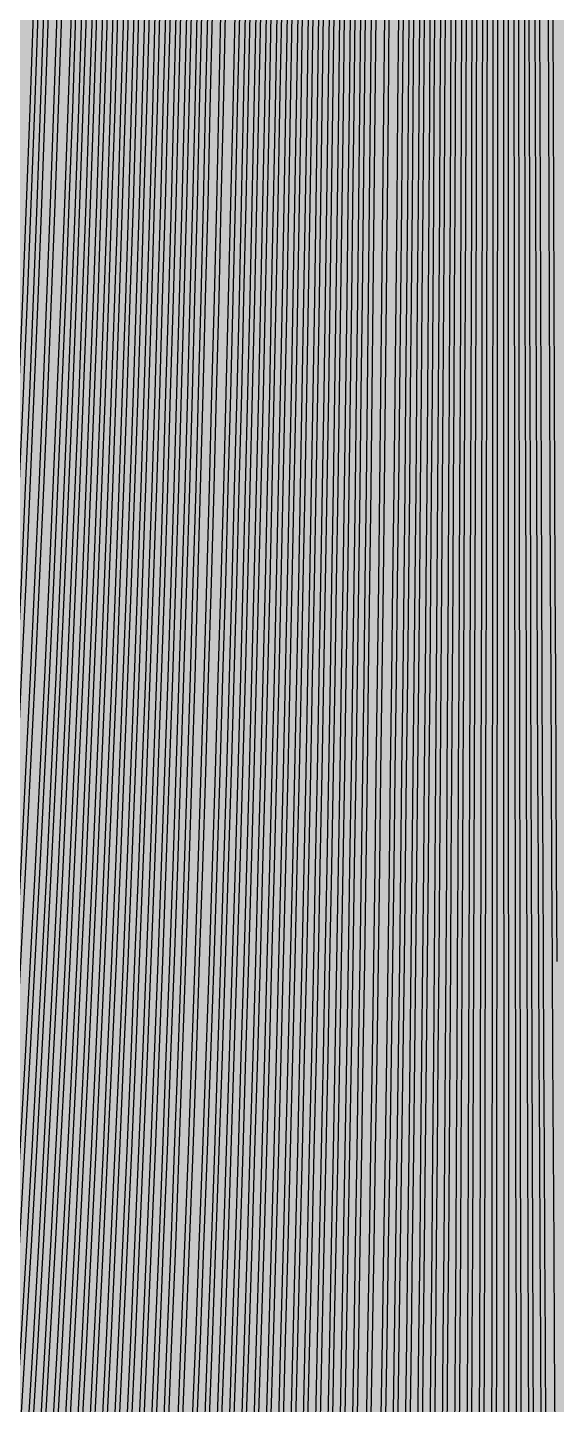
# Model space of a CAD drawing. Header units: metres. Extents: x -7231 to 10969, y -37556 to 1873.
# Drawn here: x 1447 to 1692, y -1402 to -761 of the extents above; entities that cross this region are included whole.
import ezdxf

# ---------------------------------------------------------------- set-up
doc = ezdxf.new("R2010")
doc.units = ezdxf.units.M
doc.layers.add('Metal1', color=4, linetype='CONTINUOUS')
doc.layers.add('Polyimide', color=7, linetype='CONTINUOUS')

msp = doc.modelspace()

# ---------------------------------------------------------------- hatches: boundary and pattern name
at = {"layer": 'Polyimide'}
msp.add_hatch(color=7, dxfattribs=at).paths.add_polyline_path([(4065.69, -468), (4066.67, -501.99), (4068.51, -535.99), (4071.41, -569.99), (4075.54, -603.99), (4081.04, -637.99), (4088.01, -671.99), (4096.52, -705.98), (4106.62, -739.98), (4118.33, -773.98), (4131.63, -807.98), (4146.49, -841.98), (4162.87, -875.98), (4180.68, -909.97), (4199.83, -943.97), (4220.22, -977.97), (4241.73, -1011.97), (4264.21, -1045.97), (4287.52, -1079.96), (4311.51, -1113.96), (4336.01, -1147.96), (4360.86, -1181.96), (4385.88, -1215.96), (4410.89, -1249.96), (4435.74, -1283.95), (4460.24, -1317.95), (4484.23, -1351.95), (4507.54, -1385.95), (4530.02, -1419.95), (4551.53, -1453.94), (4571.92, -1487.94), (4591.07, -1521.94), (4608.88, -1555.94), (4625.26, -1589.94), (4640.12, -1623.94), (4653.42, -1657.93), (4665.13, -1691.93), (4675.23, -1725.93), (4683.74, -1759.93), (4690.71, -1793.93), (4696.21, -1827.93), (4700.34, -1861.92), (4703.24, -1895.92), (4705.08, -1929.92), (4706.06, -1963.92), (4706.44, -1997.92), (4706.5, -2031.91), (4706.5, -4793.02), (4709.95, -4838.39), (4720.22, -4882.71), (4737.08, -4924.98), (4760.13, -4964.2), (4788.85, -4999.49), (4822.58, -5030.03), (4860.53, -5055.12), (4901.85, -5074.18), (4901.85, -5074.18), (4970.68, -5105.23), (5034.7, -5145.26), (5092.76, -5193.54), (5143.8, -5249.19), (5186.89, -5311.2), (5221.24, -5378.44), (5246.23, -5449.69), (5261.41, -5523.66), (5266.5, -5599), (5261.41, -5674.34), (5246.23, -5748.31), (5221.24, -5819.56), (5186.89, -5886.8), (5143.8, -5948.81), (5092.76, -6004.46), (5034.7, -6052.74), (4970.68, -6092.77), (4901.85, -6123.82), (4860.53, -6142.88), (4822.58, -6167.97), (4788.85, -6198.51), (4760.13, -6233.8), (4737.08, -6273.02), (4720.22, -6315.29), (4709.95, -6359.61), (4706.5, -6404.98), (4706.5, -9221.52), (4709.95, -9266.88), (4720.22, -9311.21), (4737.08, -9353.47), (4760.13, -9392.7), (4788.85, -9427.98), (4822.58, -9458.52), (4860.53, -9483.61), (4901.85, -9502.67), (4970.68, -9533.72), (5034.7, -9573.75), (5092.76, -9622.03), (5143.8, -9677.68), (5186.89, -9739.69), (5221.24, -9806.94), (5246.23, -9878.19), (5261.41, -9952.16), (5266.5, -10027.49), (5261.41, -10102.83), (5246.23, -10176.8), (5221.24, -10248.05), (5186.89, -10315.3), (5143.8, -10377.31), (5092.76, -10432.96), (5034.7, -10481.24), (4970.68, -10521.27), (4901.85, -10552.32), (4860.53, -10571.38), (4822.58, -10596.46), (4788.85, -10627), (4760.13, -10662.29), (4737.08, -10701.52), (4720.22, -10743.78), (4709.95, -10788.1), (4706.5, -10833.47), (4706.5, -13650.01), (4709.95, -13695.38), (4720.22, -13739.7), (4737.08, -13781.96), (4760.13, -13821.19), (4788.85, -13856.48), (4822.58, -13887.02), (4860.53, -13912.11), (4901.85, -13931.17), (4970.68, -13962.22), (5034.7, -14002.25), (5092.76, -14050.53), (5143.8, -14106.18), (5186.89, -14168.19), (5221.24, -14235.43), (5246.23, -14306.68), (5261.41, -14380.65), (5266.5, -14455.99), (5261.41, -14531.33), (5246.23, -14605.29), (5221.24, -14676.55), (5186.89, -14743.79), (5143.8, -14805.8), (5092.76, -14861.45), (5034.7, -14909.73), (4970.68, -14949.76), (4901.85, -14980.81), (4860.53, -14999.87), (4822.58, -15024.96), (4788.85, -15055.5), (4760.13, -15090.79), (4737.08, -15130.01), (4720.22, -15172.27), (4709.95, -15216.6), (4706.5, -15261.97), (4706.5, -15455.99), (4720.95, -15750.04), (4764.14, -16041.26), (4835.68, -16326.84), (4934.86, -16604.04), (5060.74, -16870.18), (5212.09, -17122.7), (5387.47, -17359.17), (5585.18, -17577.31), (5803.32, -17775.02), (6039.79, -17950.4), (6292.31, -18101.75), (6558.45, -18227.63), (6835.65, -18326.81), (7121.23, -18398.34), (7412.45, -18441.54), (7706.5, -18455.99), (9969.01, -18455.99), (10047.42, -18459.84), (10125.08, -18471.36), (10201.23, -18490.44), (10275.15, -18516.89), (10346.12, -18550.45), (10413.46, -18590.81), (10476.52, -18637.58), (10534.69, -18690.3), (10587.41, -18748.47), (10634.18, -18811.53), (10674.54, -18878.87), (10708.11, -18949.84), (10734.56, -19023.76), (10753.63, -19099.92), (10765.15, -19177.58), (10769.01, -19255.99), (10769.01, -20895.8), (10730.24, -20951.41), (10694.6, -21009.08), (10662.21, -21068.63), (10633.17, -21129.89), (10607.55, -21192.66), (10585.45, -21256.74), (10566.93, -21321.96), (10552.05, -21388.09), (10540.84, -21454.95), (10533.35, -21522.33), (10529.6, -21590.02), (10529.6, -21657.81), (10533.35, -21725.5), (10540.84, -21792.87), (10552.05, -21859.73), (10566.93, -21925.87), (10585.45, -21991.08), (10607.55, -22055.17), (10633.17, -22117.94), (10662.21, -22179.19), (10694.6, -22238.74), (10730.24, -22296.41), (10769.01, -22352.03), (10769.01, -32454.24), (10728.74, -32510.49), (10691.72, -32568.92), (10658.05, -32629.35), (10627.85, -32691.58), (10601.2, -32755.42), (10578.21, -32820.67), (10558.93, -32887.1), (10543.44, -32954.52), (10531.77, -33022.71), (10523.97, -33091.44), (10520.07, -33160.51), (10520.07, -33229.69), (10523.97, -33298.75), (10531.77, -33367.49), (10543.44, -33435.67), (10558.93, -33503.09), (10578.21, -33569.53), (10601.2, -33634.77), (10627.85, -33698.61), (10658.05, -33760.85), (10691.72, -33821.28), (10728.74, -33879.71), (10769.01, -33935.96), (10769.01, -36556), (10765.15, -36634.41), (10753.63, -36712.07), (10734.56, -36788.23), (10708.11, -36862.15), (10674.54, -36933.12), (10634.18, -37000.46), (10587.41, -37063.51), (10534.69, -37121.69), (10476.52, -37174.41), (10413.46, -37221.18), (10346.12, -37261.54), (10275.15, -37295.1), (10201.23, -37321.55), (10125.08, -37340.63), (10047.42, -37352.15), (9969.01, -37356), (-6231.01, -37356), (-6309.42, -37352.15), (-6387.08, -37340.63), (-6463.23, -37321.55), (-6537.15, -37295.1), (-6608.12, -37261.54), (-6675.46, -37221.18), (-6738.52, -37174.41), (-6796.69, -37121.69), (-6849.41, -37063.51), (-6896.18, -37000.46), (-6936.54, -36933.12), (-6970.11, -36862.15), (-6996.56, -36788.23), (-7015.63, -36712.07), (-7027.15, -36634.41), (-7031.01, -36556), (-7031.01, -33936), (-6990.74, -33879.75), (-6953.7, -33821.31), (-6920.03, -33760.88), (-6889.82, -33698.64), (-6863.18, -33634.8), (-6840.18, -33569.55), (-6820.9, -33503.11), (-6805.4, -33435.69), (-6793.74, -33367.49), (-6785.94, -33298.75), (-6782.03, -33229.68), (-6782.03, -33160.5), (-6785.94, -33091.43), (-6793.74, -33022.69), (-6805.4, -32954.5), (-6820.9, -32887.07), (-6840.18, -32820.63), (-6863.18, -32755.39), (-6889.82, -32691.54), (-6920.03, -32629.3), (-6953.7, -32568.87), (-6990.74, -32510.43), (-7031.01, -32454.18), (-7031.01, -22364.83), (-6990.74, -22308.58), (-6953.7, -22250.14), (-6920.03, -22189.71), (-6889.82, -22127.47), (-6863.18, -22063.62), (-6840.18, -21998.38), (-6820.9, -21931.94), (-6805.4, -21864.51), (-6793.74, -21796.32), (-6785.94, -21727.58), (-6782.03, -21658.51), (-6782.03, -21589.33), (-6785.94, -21520.26), (-6793.74, -21451.52), (-6805.4, -21383.32), (-6820.9, -21315.9), (-6840.18, -21249.46), (-6863.18, -21184.21), (-6889.82, -21120.37), (-6920.03, -21058.13), (-6953.7, -20997.7), (-6990.74, -20939.26), (-7031.01, -20883.01), (-7031.01, -19255.99), (-7027.15, -19177.58), (-7015.63, -19099.92), (-6996.56, -19023.76), (-6970.11, -18949.84), (-6936.54, -18878.87), (-6896.18, -18811.53), (-6849.41, -18748.47), (-6796.69, -18690.3), (-6738.52, -18637.58), (-6675.46, -18590.81), (-6608.12, -18550.45), (-6537.15, -18516.89), (-6463.23, -18490.44), (-6387.08, -18471.36), (-6309.42, -18459.84), (-6231.01, -18455.99), (-3968.5, -18455.99), (-3674.45, -18441.54), (-3383.23, -18398.34), (-3097.65, -18326.81), (-2820.45, -18227.63), (-2554.31, -18101.75), (-2301.79, -17950.4), (-2065.32, -17775.02), (-1847.18, -17577.31), (-1649.47, -17359.17), (-1474.09, -17122.7), (-1322.74, -16870.18), (-1196.86, -16604.04), (-1097.68, -16326.84), (-1026.14, -16041.26), (-982.95, -15750.04), (-968.5, -15455.99), (-968.5, -15261.97), (-971.95, -15216.6), (-982.22, -15172.27), (-999.08, -15130.01), (-1022.13, -15090.79), (-1050.85, -15055.5), (-1084.58, -15024.96), (-1122.53, -14999.87), (-1163.85, -14980.81), (-1232.68, -14949.76), (-1296.7, -14909.73), (-1354.76, -14861.45), (-1405.8, -14805.8), (-1448.89, -14743.79), (-1483.24, -14676.55), (-1508.23, -14605.29), (-1523.41, -14531.33), (-1528.5, -14455.99), (-1523.41, -14380.65), (-1508.23, -14306.68), (-1483.24, -14235.43), (-1448.89, -14168.19), (-1405.8, -14106.18), (-1354.76, -14050.53), (-1296.7, -14002.25), (-1232.68, -13962.22), (-1163.85, -13931.17), (-1122.53, -13912.11), (-1084.58, -13887.02), (-1050.85, -13856.48), (-1022.13, -13821.19), (-999.08, -13781.96), (-982.22, -13739.7), (-971.95, -13695.38), (-968.5, -13650.01), (-968.5, -12309.64), (-971.95, -12264.27), (-982.22, -12219.94), (-999.08, -12177.68), (-1022.13, -12138.46), (-1050.85, -12103.17), (-1084.58, -12072.63), (-1122.53, -12047.54), (-1163.85, -12028.48), (-1232.68, -11997.43), (-1296.7, -11957.4), (-1354.76, -11909.12), (-1405.8, -11853.47), (-1448.89, -11791.46), (-1483.24, -11724.22), (-1508.23, -11652.96), (-1523.41, -11579), (-1528.5, -11503.66), (-1523.41, -11428.32), (-1508.23, -11354.35), (-1483.24, -11283.1), (-1448.89, -11215.86), (-1405.8, -11153.85), (-1354.76, -11098.2), (-1296.7, -11049.92), (-1232.68, -11009.89), (-1163.85, -10978.84), (-1122.53, -10959.78), (-1084.58, -10934.69), (-1050.85, -10904.15), (-1022.13, -10868.86), (-999.08, -10829.63), (-982.22, -10787.37), (-971.95, -10743.05), (-968.5, -10697.68), (-968.5, -9357.31), (-971.95, -9311.94), (-982.22, -9267.62), (-999.08, -9225.35), (-1022.13, -9186.13), (-1050.85, -9150.84), (-1084.58, -9120.3), (-1122.53, -9095.21), (-1163.85, -9076.15), (-1163.85, -9076.15), (-1232.68, -9045.1), (-1296.7, -9005.07), (-1354.76, -8956.79), (-1405.8, -8901.14), (-1448.89, -8839.13), (-1483.24, -8771.89), (-1508.23, -8700.64), (-1523.41, -8626.67), (-1528.5, -8551.33), (-1523.41, -8475.99), (-1508.23, -8402.02), (-1483.24, -8330.77), (-1448.89, -8263.53), (-1405.8, -8201.52), (-1354.76, -8145.87), (-1296.7, -8097.59), (-1232.68, -8057.56), (-1163.85, -8026.51), (-1163.85, -8026.51), (-1122.53, -8007.45), (-1084.58, -7982.36), (-1050.85, -7951.82), (-1022.13, -7916.53), (-999.08, -7877.31), (-982.22, -7835.04), (-971.95, -7790.72), (-968.5, -7745.35), (-968.5, -6404.98), (-971.95, -6359.61), (-982.22, -6315.29), (-999.08, -6273.02), (-1022.13, -6233.8), (-1050.85, -6198.51), (-1084.58, -6167.97), (-1122.53, -6142.88), (-1163.85, -6123.82), (-1163.85, -6123.82), (-1232.68, -6092.77), (-1296.7, -6052.74), (-1354.76, -6004.46), (-1405.8, -5948.81), (-1448.89, -5886.8), (-1483.24, -5819.56), (-1508.23, -5748.31), (-1523.41, -5674.34), (-1528.5, -5599), (-1523.41, -5523.66), (-1508.23, -5449.69), (-1483.24, -5378.44), (-1448.89, -5311.2), (-1405.8, -5249.19), (-1354.76, -5193.54), (-1296.7, -5145.26), (-1232.68, -5105.23), (-1163.85, -5074.18), (-1163.85, -5074.18), (-1122.53, -5055.12), (-1084.58, -5030.03), (-1050.85, -4999.49), (-1022.13, -4964.2), (-999.08, -4924.98), (-982.22, -4882.71), (-971.95, -4838.39), (-968.5, -4793.02), (-968.5, -2031.91), (-968.44, -1997.92), (-968.06, -1963.92), (-967.05, -1929.92), (-965.18, -1895.92), (-962.22, -1861.92), (-958.01, -1827.93), (-952.41, -1793.93), (-945.31, -1759.93), (-936.64, -1725.93), (-926.35, -1691.93), (-914.43, -1657.93), (-900.88, -1623.94), (-885.74, -1589.94), (-869.05, -1555.94), (-850.91, -1521.94), (-831.4, -1487.94), (-810.63, -1453.94), (-788.72, -1419.95), (-765.82, -1385.95), (-742.07, -1351.95), (-717.63, -1317.95), (-692.67, -1283.95), (-667.36, -1249.96), (-641.88, -1215.96), (-616.39, -1181.96), (-591.08, -1147.96), (-566.12, -1113.96), (-541.68, -1079.96), (-517.93, -1045.97), (-495.03, -1011.97), (-473.12, -977.97), (-452.35, -943.97), (-432.84, -909.97), (-414.7, -875.98), (-398.01, -841.98), (-382.87, -807.98), (-369.32, -773.98), (-357.4, -739.98), (-347.11, -705.98), (-338.44, -671.99), (-331.34, -637.99), (-325.74, -603.99), (-321.53, -569.99), (-318.57, -535.99), (-316.7, -501.99), (-315.69, -468), (-315.31, -434), (-315.25, -400), (-315.25, 401), (-315.25, 451), (-315.25, 1644), (-270.25, 1644), (-270.03, 1637.13), (-269.35, 1630.29), (-268.23, 1623.52), (-266.67, 1616.82), (-264.68, 1610.25), (-262.26, 1603.82), (-259.42, 1597.56), (-256.18, 1591.5), (-252.55, 1585.67), (-248.55, 1580.08), (-244.19, 1574.77), (-239.5, 1569.75), (-234.48, 1565.06), (-229.17, 1560.7), (-223.58, 1556.7), (-217.75, 1553.07), (-211.69, 1549.83), (-205.43, 1546.99), (-199, 1544.57), (-192.43, 1542.58), (-185.73, 1541.02), (-178.96, 1539.9), (-172.12, 1539.22), (-165.25, 1539), (-158.38, 1539.22), (-151.54, 1539.9), (-144.77, 1541.02), (-138.07, 1542.58), (-131.5, 1544.57), (-125.07, 1546.99), (-118.81, 1549.83), (-112.75, 1553.07), (-106.92, 1556.7), (-101.33, 1560.7), (-96.02, 1565.06), (-91, 1569.75), (-86.31, 1574.77), (-81.95, 1580.08), (-77.95, 1585.67), (-74.32, 1591.5), (-71.08, 1597.56), (-68.24, 1603.82), (-65.82, 1610.25), (-63.83, 1616.82), (-62.27, 1623.52), (-61.15, 1630.29), (-60.47, 1637.13), (-60.25, 1644), (1853, 1644), (1853, 1573), (3815.25, 1573), (3815.46, 1579.54), (3816.11, 1586.05), (3817.17, 1592.51), (3818.66, 1598.88), (3820.56, 1605.14), (3822.86, 1611.27), (3825.56, 1617.23), (3828.65, 1623), (3832.1, 1628.56), (3835.91, 1633.88), (3840.07, 1638.93), (3844.54, 1643.71), (3849.32, 1648.18), (3854.37, 1652.34), (3859.69, 1656.15), (3865.25, 1659.6), (3871.02, 1662.69), (3876.98, 1665.39), (3883.11, 1667.69), (3889.37, 1669.59), (3895.74, 1671.08), (3902.2, 1672.14), (3908.71, 1672.79), (3915.25, 1673), (3921.79, 1672.79), (3928.3, 1672.14), (3934.76, 1671.08), (3941.13, 1669.59), (3947.39, 1667.69), (3953.52, 1665.39), (3959.48, 1662.69), (3965.25, 1659.6), (3970.81, 1656.15), (3976.13, 1652.34), (3981.18, 1648.18), (3985.96, 1643.71), (3990.43, 1638.93), (3994.59, 1633.88), (3998.4, 1628.56), (4001.85, 1623), (4004.94, 1617.23), (4007.64, 1611.27), (4009.94, 1605.14), (4011.84, 1598.88), (4013.33, 1592.51), (4014.39, 1586.05), (4015.04, 1579.54), (4015.25, 1573), (4065.25, 1573), (4065.25, 451), (4065.25, 401), (4065.25, -400), (4065.31, -434), (4065.69, -468)])

# ---------------------------------------------------------------- linework, layer by layer
at = {"layer": 'Metal1'}
for points in [[(1416.27, -1415.58), (1419.13, -1371.57), (1421.9, -1327.55), (1424.56, -1283.53), (1427.14, -1239.51), (1429.61, -1195.5), (1431.99, -1151.48), (1434.28, -1107.46), (1436.48, -1063.45), (1438.58, -1019.43), (1440.6, -975.41), (1442.53, -931.4), (1444.36, -887.38), (1446.12, -843.36), (1447.78, -799.34), (1449.36, -755.33)], [(1422, -1415.58), (1424.79, -1371.57), (1427.48, -1327.55), (1430.08, -1283.53), (1432.59, -1239.52), (1435, -1195.5), (1437.32, -1151.48), (1439.55, -1107.46), (1441.69, -1063.45), (1443.74, -1019.43), (1445.7, -975.41), (1447.58, -931.4), (1449.37, -887.38), (1451.07, -843.36), (1452.69, -799.35), (1454.23, -755.33)], [(1428.49, -1415.58), (1431.25, -1371.57), (1433.92, -1327.55), (1436.49, -1283.53), (1438.97, -1239.52), (1441.35, -1195.5), (1443.65, -1151.48), (1445.85, -1107.47), (1447.97, -1063.45), (1450, -1019.43), (1451.94, -975.41), (1453.8, -931.4), (1455.57, -887.38), (1457.26, -843.36), (1458.86, -799.35), (1460.38, -755.33)], [(1435.24, -1415.58), (1437.99, -1371.57), (1440.64, -1327.55), (1443.19, -1283.53), (1445.66, -1239.52), (1448.03, -1195.5), (1450.31, -1151.48), (1452.51, -1107.47), (1454.61, -1063.45), (1456.63, -1019.43), (1458.56, -975.41), (1460.41, -931.4), (1462.17, -887.38), (1463.85, -843.36), (1465.44, -799.35), (1466.96, -755.33)], [(1451.36, -755.4), (1449.78, -799.42), (1448.11, -843.44), (1446.36, -887.46), (1444.52, -931.48), (1442.6, -975.5), (1440.58, -1019.52), (1438.48, -1063.54), (1436.28, -1107.57), (1433.99, -1151.59), (1431.61, -1195.61), (1429.13, -1239.63), (1426.56, -1283.65), (1423.89, -1327.67), (1421.13, -1371.69), (1418.26, -1415.71)], [(1456.23, -755.4), (1454.69, -799.42), (1453.07, -843.44), (1451.37, -887.46), (1449.58, -931.48), (1447.7, -975.5), (1445.74, -1019.52), (1443.68, -1063.54), (1441.54, -1107.56), (1439.32, -1151.59), (1437, -1195.61), (1434.58, -1239.63), (1432.08, -1283.65), (1429.48, -1327.67), (1426.79, -1371.69), (1424, -1415.71)], [(1462.38, -755.4), (1460.86, -799.42), (1459.25, -843.44), (1457.57, -887.46), (1455.8, -931.48), (1453.94, -975.5), (1452, -1019.52), (1449.97, -1063.54), (1447.85, -1107.56), (1445.65, -1151.58), (1443.35, -1195.61), (1440.96, -1239.63), (1438.49, -1283.65), (1435.92, -1327.67), (1433.25, -1371.69), (1430.49, -1415.71)], [(1468.95, -755.4), (1467.44, -799.42), (1465.85, -843.44), (1464.17, -887.46), (1462.41, -931.48), (1460.56, -975.5), (1458.63, -1019.52), (1456.61, -1063.54), (1454.5, -1107.56), (1452.31, -1151.58), (1450.03, -1195.61), (1447.65, -1239.63), (1445.19, -1283.65), (1442.63, -1327.67), (1439.98, -1371.69), (1437.24, -1415.71)], [(1440.97, -1415.59), (1443.64, -1371.57), (1446.22, -1327.55), (1448.71, -1283.54), (1451.11, -1239.52), (1453.42, -1195.5), (1455.64, -1151.48), (1457.77, -1107.47), (1459.82, -1063.45), (1461.78, -1019.43), (1463.66, -975.42), (1465.46, -931.4), (1467.17, -887.38), (1468.81, -843.36), (1470.36, -799.35), (1471.83, -755.33)], [(1473.83, -755.39), (1472.36, -799.42), (1470.8, -843.44), (1469.17, -887.46), (1467.46, -931.48), (1465.66, -975.5), (1463.78, -1019.52), (1461.82, -1063.54), (1459.77, -1107.56), (1457.64, -1151.58), (1455.41, -1195.6), (1453.11, -1239.63), (1450.71, -1283.65), (1448.22, -1327.67), (1445.64, -1371.69), (1442.97, -1415.71)], [(1446.71, -1415.59), (1449.3, -1371.57), (1451.81, -1327.55), (1454.23, -1283.54), (1456.56, -1239.52), (1458.8, -1195.5), (1460.96, -1151.49), (1463.04, -1107.47), (1465.03, -1063.45), (1466.94, -1019.43), (1468.76, -975.42), (1470.51, -931.4), (1472.18, -887.38), (1473.76, -843.37), (1475.27, -799.35), (1476.7, -755.33)], [(1478.7, -755.39), (1477.27, -799.41), (1475.76, -843.44), (1474.18, -887.46), (1472.51, -931.48), (1470.76, -975.5), (1468.94, -1019.52), (1467.03, -1063.54), (1465.04, -1107.56), (1462.96, -1151.58), (1460.8, -1195.6), (1458.56, -1239.62), (1456.23, -1283.64), (1453.81, -1327.67), (1451.3, -1371.69), (1448.7, -1415.71)], [(1452.44, -1415.59), (1454.96, -1371.57), (1457.4, -1327.56), (1459.75, -1283.54), (1462.01, -1239.52), (1464.19, -1195.5), (1466.29, -1151.49), (1468.3, -1107.47), (1470.24, -1063.45), (1472.09, -1019.44), (1473.87, -975.42), (1475.56, -931.4), (1477.18, -887.38), (1478.72, -843.37), (1480.19, -799.35), (1481.58, -755.33)], [(1483.58, -755.39), (1482.19, -799.41), (1480.72, -843.43), (1479.18, -887.46), (1477.56, -931.48), (1475.86, -975.5), (1474.09, -1019.52), (1472.23, -1063.54), (1470.3, -1107.56), (1468.29, -1151.58), (1466.19, -1195.6), (1464.01, -1239.62), (1461.74, -1283.64), (1459.39, -1327.66), (1456.96, -1371.69), (1454.44, -1415.71)], [(1458.17, -1415.59), (1460.62, -1371.57), (1462.98, -1327.56), (1465.26, -1283.54), (1467.46, -1239.52), (1469.58, -1195.51), (1471.61, -1151.49), (1473.57, -1107.47), (1475.45, -1063.45), (1477.24, -1019.44), (1478.97, -975.42), (1480.61, -931.4), (1482.18, -887.38), (1483.68, -843.37), (1485.1, -799.35), (1486.45, -755.33)], [(1488.45, -755.39), (1487.1, -799.41), (1485.68, -843.43), (1484.18, -887.45), (1482.61, -931.47), (1480.97, -975.5), (1479.24, -1019.52), (1477.44, -1063.54), (1475.57, -1107.56), (1473.61, -1151.58), (1471.57, -1195.6), (1469.46, -1239.62), (1467.26, -1283.64), (1464.98, -1327.66), (1462.62, -1371.68), (1460.17, -1415.7)], [(1463.91, -1415.59), (1466.28, -1371.58), (1468.57, -1327.56), (1470.78, -1283.54), (1472.91, -1239.52), (1474.96, -1195.51), (1476.94, -1151.49), (1478.83, -1107.47), (1480.65, -1063.45), (1482.4, -1019.44), (1484.07, -975.42), (1485.66, -931.4), (1487.19, -887.39), (1488.64, -843.37), (1490.02, -799.35), (1491.32, -755.33)], [(1493.32, -755.39), (1492.02, -799.41), (1490.64, -843.43), (1489.19, -887.45), (1487.66, -931.47), (1486.07, -975.49), (1484.4, -1019.52), (1482.65, -1063.54), (1480.83, -1107.56), (1478.94, -1151.58), (1476.96, -1195.6), (1474.91, -1239.62), (1472.78, -1283.64), (1470.57, -1327.66), (1468.28, -1371.68), (1465.9, -1415.7)], [(1469.64, -1415.59), (1471.94, -1371.58), (1474.16, -1327.56), (1476.3, -1283.54), (1478.36, -1239.53), (1480.35, -1195.51), (1482.26, -1151.49), (1484.1, -1107.47), (1485.86, -1063.46), (1487.55, -1019.44), (1489.17, -975.42), (1490.72, -931.4), (1492.19, -887.39), (1493.6, -843.37), (1494.93, -799.35), (1496.2, -755.33)], [(1498.2, -755.39), (1496.93, -799.41), (1495.6, -843.43), (1494.19, -887.45), (1492.71, -931.47), (1491.17, -975.49), (1489.55, -1019.51), (1487.86, -1063.53), (1486.1, -1107.56), (1484.26, -1151.58), (1482.35, -1195.6), (1480.36, -1239.62), (1478.3, -1283.64), (1476.16, -1327.66), (1473.94, -1371.68), (1471.64, -1415.7)], [(1475.37, -1415.6), (1477.6, -1371.58), (1479.75, -1327.56), (1481.82, -1283.54), (1483.81, -1239.53), (1485.74, -1195.51), (1487.59, -1151.49), (1489.36, -1107.47), (1491.07, -1063.46), (1492.71, -1019.44), (1494.27, -975.42), (1495.77, -931.41), (1497.19, -887.39), (1498.55, -843.37), (1499.85, -799.35), (1501.07, -755.33)], [(1503.07, -755.39), (1501.85, -799.41), (1500.55, -843.43), (1499.19, -887.45), (1497.77, -931.47), (1496.27, -975.49), (1494.7, -1019.51), (1493.07, -1063.53), (1491.36, -1107.55), (1489.58, -1151.57), (1487.74, -1195.6), (1485.81, -1239.62), (1483.82, -1283.64), (1481.74, -1327.66), (1479.6, -1371.68), (1477.37, -1415.7)], [(1481.11, -1415.6), (1483.26, -1371.58), (1485.33, -1327.56), (1487.33, -1283.55), (1489.26, -1239.53), (1491.12, -1195.51), (1492.91, -1151.49), (1494.63, -1107.48), (1496.28, -1063.46), (1497.86, -1019.44), (1499.37, -975.42), (1500.82, -931.41), (1502.2, -887.39), (1503.51, -843.37), (1504.76, -799.35), (1505.95, -755.34)], [(1507.95, -755.39), (1506.76, -799.41), (1505.51, -843.43), (1504.2, -887.45), (1502.82, -931.47), (1501.37, -975.49), (1499.86, -1019.51), (1498.28, -1063.53), (1496.63, -1107.55), (1494.91, -1151.57), (1493.12, -1195.59), (1491.26, -1239.61), (1489.33, -1283.64), (1487.33, -1327.66), (1485.25, -1371.68), (1483.1, -1415.7)], [(1486.84, -1415.6), (1488.92, -1371.58), (1490.92, -1327.57), (1492.85, -1283.55), (1494.72, -1239.53), (1496.51, -1195.51), (1498.24, -1151.5), (1499.89, -1107.48), (1501.49, -1063.46), (1503.01, -1019.44), (1504.47, -975.42), (1505.87, -931.41), (1507.2, -887.39), (1508.47, -843.37), (1509.68, -799.35), (1510.82, -755.34)], [(1512.82, -755.39), (1511.68, -799.41), (1510.47, -843.43), (1509.2, -887.45), (1507.87, -931.47), (1506.47, -975.49), (1505.01, -1019.51), (1503.49, -1063.53), (1501.89, -1107.55), (1500.23, -1151.57), (1498.51, -1195.59), (1496.71, -1239.61), (1494.85, -1283.63), (1492.92, -1327.65), (1490.91, -1371.68), (1488.84, -1415.7)], [(1492.57, -1415.6), (1494.57, -1371.58), (1496.51, -1327.57), (1498.37, -1283.55), (1500.17, -1239.53), (1501.9, -1195.51), (1503.56, -1151.5), (1505.16, -1107.48), (1506.7, -1063.46), (1508.17, -1019.44), (1509.57, -975.43), (1510.92, -931.41), (1512.21, -887.39), (1513.43, -843.37), (1514.59, -799.36), (1515.69, -755.34)], [(1517.69, -755.39), (1516.59, -799.41), (1515.43, -843.43), (1514.2, -887.45), (1512.92, -931.47), (1511.57, -975.49), (1510.17, -1019.51), (1508.69, -1063.53), (1507.16, -1107.55), (1505.56, -1151.57), (1503.9, -1195.59), (1502.17, -1239.61), (1500.37, -1283.63), (1498.5, -1327.65), (1496.57, -1371.67), (1494.57, -1415.69)], [(1498.31, -1415.6), (1500.23, -1371.59), (1502.09, -1327.57), (1503.89, -1283.55), (1505.62, -1239.53), (1507.28, -1195.52), (1508.89, -1151.5), (1510.43, -1107.48), (1511.9, -1063.46), (1513.32, -1019.44), (1514.68, -975.43), (1515.97, -931.41), (1517.21, -887.39), (1518.39, -843.37), (1519.51, -799.36), (1520.57, -755.34)], [(1522.57, -755.39), (1521.51, -799.41), (1520.39, -843.43), (1519.21, -887.45), (1517.97, -931.47), (1516.68, -975.49), (1515.32, -1019.51), (1513.9, -1063.53), (1512.42, -1107.55), (1510.88, -1151.57), (1509.28, -1195.59), (1507.62, -1239.61), (1505.89, -1283.63), (1504.09, -1327.65), (1502.23, -1371.67), (1500.3, -1415.69)], [(1504.04, -1415.61), (1505.89, -1371.59), (1507.68, -1327.57), (1509.41, -1283.55), (1511.07, -1239.53), (1512.67, -1195.52), (1514.21, -1151.5), (1515.69, -1107.48), (1517.11, -1063.46), (1518.47, -1019.45), (1519.78, -975.43), (1521.02, -931.41), (1522.21, -887.39), (1523.34, -843.38), (1524.42, -799.36), (1525.44, -755.34)], [(1527.44, -755.38), (1526.42, -799.4), (1525.34, -843.43), (1524.21, -887.45), (1523.02, -931.47), (1521.78, -975.49), (1520.47, -1019.51), (1519.11, -1063.53), (1517.69, -1107.55), (1516.21, -1151.57), (1514.67, -1195.59), (1513.07, -1239.61), (1511.4, -1283.63), (1509.68, -1327.65), (1507.89, -1371.67), (1506.04, -1415.69)], [(1509.77, -1415.61), (1511.55, -1371.59), (1513.27, -1327.57), (1514.92, -1283.55), (1516.52, -1239.54), (1518.06, -1195.52), (1519.54, -1151.5), (1520.96, -1107.48), (1522.32, -1063.47), (1523.63, -1019.45), (1524.88, -975.43), (1526.07, -931.41), (1527.22, -887.39), (1528.3, -843.38), (1529.34, -799.36), (1530.32, -755.34)], [(1532.31, -755.38), (1531.33, -799.4), (1530.3, -843.42), (1529.21, -887.44), (1528.07, -931.46), (1526.88, -975.49), (1525.63, -1019.51), (1524.32, -1063.53), (1522.96, -1107.55), (1521.53, -1151.57), (1520.06, -1195.59), (1518.52, -1239.61), (1516.92, -1283.63), (1515.27, -1327.65), (1513.55, -1371.67), (1511.77, -1415.69)], [(1516.27, -1415.61), (1518.01, -1371.59), (1519.7, -1327.57), (1521.33, -1283.55), (1522.9, -1239.54), (1524.41, -1195.52), (1525.87, -1151.5), (1527.26, -1107.48), (1528.6, -1063.47), (1529.89, -1019.45), (1531.12, -975.43), (1532.29, -931.41), (1533.42, -887.39), (1534.49, -843.38), (1535.5, -799.36), (1536.46, -755.34)], [(1538.46, -755.38), (1537.5, -799.4), (1536.49, -843.42), (1535.42, -887.44), (1534.29, -931.46), (1533.12, -975.48), (1531.89, -1019.5), (1530.6, -1063.53), (1529.26, -1107.55), (1527.86, -1151.57), (1526.41, -1195.59), (1524.9, -1239.61), (1523.33, -1283.63), (1521.7, -1327.65), (1520.01, -1371.67), (1518.26, -1415.69)], [(1523.01, -1415.61), (1524.75, -1371.59), (1526.42, -1327.57), (1528.03, -1283.55), (1529.59, -1239.54), (1531.09, -1195.52), (1532.53, -1151.5), (1533.92, -1107.48), (1535.25, -1063.47), (1536.52, -1019.45), (1537.74, -975.43), (1538.91, -931.41), (1540.02, -887.39), (1541.08, -843.38), (1542.08, -799.36), (1543.04, -755.34)], [(1545.04, -755.38), (1544.08, -799.4), (1543.08, -843.42), (1542.02, -887.44), (1540.9, -931.46), (1539.74, -975.48), (1538.52, -1019.5), (1537.24, -1063.53), (1535.91, -1107.55), (1534.53, -1151.57), (1533.09, -1195.59), (1531.59, -1239.61), (1530.03, -1283.63), (1528.42, -1327.65), (1526.75, -1371.67), (1525.01, -1415.69)], [(1528.75, -1415.61), (1530.41, -1371.59), (1532.01, -1327.57), (1533.55, -1283.56), (1535.04, -1239.54), (1536.48, -1195.52), (1537.86, -1151.5), (1539.18, -1107.49), (1540.45, -1063.47), (1541.67, -1019.45), (1542.84, -975.43), (1543.96, -931.41), (1545.02, -887.4), (1546.04, -843.38), (1547, -799.36), (1547.91, -755.34)], [(1549.91, -755.38), (1549, -799.4), (1548.03, -843.42), (1547.02, -887.44), (1545.96, -931.46), (1544.84, -975.48), (1543.67, -1019.5), (1542.45, -1063.52), (1541.18, -1107.54), (1539.85, -1151.56), (1538.47, -1195.58), (1537.04, -1239.6), (1535.55, -1283.63), (1534.01, -1327.65), (1532.4, -1371.67), (1530.75, -1415.69)], [(1534.48, -1415.61), (1536.06, -1371.59), (1537.59, -1327.58), (1539.07, -1283.56), (1540.49, -1239.54), (1541.86, -1195.52), (1543.18, -1151.5), (1544.45, -1107.49), (1545.66, -1063.47), (1546.83, -1019.45), (1547.94, -975.43), (1549.01, -931.41), (1550.02, -887.4), (1550.99, -843.38), (1551.91, -799.36), (1552.79, -755.34)], [(1554.79, -755.38), (1553.91, -799.4), (1552.99, -843.42), (1552.02, -887.44), (1551.01, -931.46), (1549.94, -975.48), (1548.83, -1019.5), (1547.66, -1063.52), (1546.45, -1107.54), (1545.18, -1151.56), (1543.86, -1195.58), (1542.49, -1239.6), (1541.07, -1283.62), (1539.59, -1327.64), (1538.06, -1371.66), (1536.48, -1415.68)], [(1540.21, -1415.61), (1541.72, -1371.6), (1543.18, -1327.58), (1544.59, -1283.56), (1545.94, -1239.54), (1547.25, -1195.52), (1548.51, -1151.51), (1549.71, -1107.49), (1550.87, -1063.47), (1551.98, -1019.45), (1553.04, -975.43), (1554.06, -931.42), (1555.03, -887.4), (1555.95, -843.38), (1556.83, -799.36), (1557.66, -755.34)], [(1559.66, -755.38), (1558.83, -799.4), (1557.95, -843.42), (1557.03, -887.44), (1556.06, -931.46), (1555.04, -975.48), (1553.98, -1019.5), (1552.87, -1063.52), (1551.71, -1107.54), (1550.5, -1151.56), (1549.25, -1195.58), (1547.94, -1239.6), (1546.59, -1283.62), (1545.18, -1327.64), (1543.72, -1371.66), (1542.21, -1415.68)], [(1545.95, -1415.61), (1547.38, -1371.6), (1548.77, -1327.58), (1550.11, -1283.56), (1551.39, -1239.54), (1552.64, -1195.52), (1553.83, -1151.51), (1554.98, -1107.49), (1556.08, -1063.47), (1557.13, -1019.45), (1558.14, -975.43), (1559.11, -931.42), (1560.03, -887.4), (1560.91, -843.38), (1561.74, -799.36), (1562.53, -755.34)], [(1564.53, -755.38), (1563.74, -799.4), (1562.91, -843.42), (1562.03, -887.44), (1561.11, -931.46), (1560.14, -975.48), (1559.13, -1019.5), (1558.08, -1063.52), (1556.98, -1107.54), (1555.83, -1151.56), (1554.64, -1195.58), (1553.39, -1239.6), (1552.1, -1283.62), (1550.77, -1327.64), (1549.38, -1371.66), (1547.95, -1415.68)], [(1551.68, -1415.62), (1553.04, -1371.6), (1554.36, -1327.58), (1555.62, -1283.56), (1556.85, -1239.54), (1558.02, -1195.53), (1559.15, -1151.51), (1560.24, -1107.49), (1561.29, -1063.47), (1562.29, -1019.45), (1563.25, -975.44), (1564.16, -931.42), (1565.04, -887.4), (1565.87, -843.38), (1566.66, -799.36), (1567.41, -755.35)], [(1569.41, -755.38), (1568.66, -799.4), (1567.87, -843.42), (1567.03, -887.44), (1566.16, -931.46), (1565.25, -975.48), (1564.29, -1019.5), (1563.29, -1063.52), (1562.24, -1107.54), (1561.15, -1151.56), (1560.02, -1195.58), (1558.85, -1239.6), (1557.62, -1283.62), (1556.35, -1327.64), (1555.04, -1371.66), (1553.68, -1415.68)], [(1557.41, -1415.62), (1558.7, -1371.6), (1559.94, -1327.58), (1561.14, -1283.56), (1562.3, -1239.55), (1563.41, -1195.53), (1564.48, -1151.51), (1565.51, -1107.49), (1566.5, -1063.47), (1567.44, -1019.46), (1568.35, -975.44), (1569.21, -931.42), (1570.04, -887.4), (1570.83, -843.38), (1571.57, -799.36), (1572.28, -755.35)], [(1574.28, -755.38), (1573.57, -799.4), (1572.83, -843.42), (1572.04, -887.44), (1571.21, -931.46), (1570.35, -975.48), (1569.44, -1019.5), (1568.49, -1063.52), (1567.51, -1107.54), (1566.48, -1151.56), (1565.41, -1195.58), (1564.3, -1239.6), (1563.14, -1283.62), (1561.94, -1327.64), (1560.7, -1371.66), (1559.41, -1415.68)], [(1563.15, -1415.62), (1564.36, -1371.6), (1565.53, -1327.58), (1566.66, -1283.57), (1567.75, -1239.55), (1568.8, -1195.53), (1569.8, -1151.51), (1570.77, -1107.49), (1571.7, -1063.47), (1572.6, -1019.46), (1573.45, -975.44), (1574.26, -931.42), (1575.04, -887.4), (1575.78, -843.38), (1576.49, -799.37), (1577.16, -755.35)], [(1579.16, -755.38), (1578.49, -799.4), (1577.78, -843.42), (1577.04, -887.44), (1576.26, -931.46), (1575.45, -975.48), (1574.59, -1019.5), (1573.7, -1063.52), (1572.77, -1107.54), (1571.8, -1151.56), (1570.8, -1195.58), (1569.75, -1239.6), (1568.66, -1283.62), (1567.53, -1327.64), (1566.36, -1371.66), (1565.15, -1415.68)], [(1568.88, -1415.62), (1570.02, -1371.6), (1571.12, -1327.59), (1572.18, -1283.57), (1573.2, -1239.55), (1574.18, -1195.53), (1575.13, -1151.51), (1576.04, -1107.49), (1576.91, -1063.48), (1577.75, -1019.46), (1578.55, -975.44), (1579.32, -931.42), (1580.05, -887.4), (1580.74, -843.38), (1581.4, -799.37), (1582.03, -755.35)], [(1584.03, -755.38), (1583.4, -799.4), (1582.74, -843.42), (1582.05, -887.44), (1581.32, -931.46), (1580.55, -975.48), (1579.75, -1019.5), (1578.91, -1063.51), (1578.04, -1107.53), (1577.13, -1151.55), (1576.18, -1195.57), (1575.2, -1239.59), (1574.18, -1283.61), (1573.12, -1327.63), (1572.02, -1371.65), (1570.88, -1415.67)], [(1574.61, -1415.62), (1575.68, -1371.61), (1576.7, -1327.59), (1577.69, -1283.57), (1578.65, -1239.55), (1579.57, -1195.53), (1580.45, -1151.51), (1581.3, -1107.5), (1582.12, -1063.48), (1582.9, -1019.46), (1583.65, -975.44), (1584.37, -931.42), (1585.05, -887.4), (1585.7, -843.39), (1586.32, -799.37), (1586.9, -755.35)], [(1588.9, -755.38), (1588.32, -799.39), (1587.7, -843.41), (1587.05, -887.43), (1586.37, -931.45), (1585.65, -975.47), (1584.9, -1019.49), (1584.12, -1063.51), (1583.3, -1107.53), (1582.45, -1151.55), (1581.57, -1195.57), (1580.65, -1239.59), (1579.69, -1283.61), (1578.7, -1327.63), (1577.68, -1371.65), (1576.61, -1415.67)], [(1580.35, -1415.63), (1581.34, -1371.61), (1582.29, -1327.59), (1583.21, -1283.57), (1584.1, -1239.55), (1584.96, -1195.53), (1585.78, -1151.52), (1586.57, -1107.5), (1587.33, -1063.48), (1588.06, -1019.46), (1588.75, -975.44), (1589.42, -931.42), (1590.05, -887.41), (1590.66, -843.39), (1591.23, -799.37), (1591.78, -755.35)], [(1593.78, -755.37), (1593.23, -799.39), (1592.66, -843.41), (1592.05, -887.43), (1591.42, -931.45), (1590.75, -975.47), (1590.06, -1019.49), (1589.33, -1063.51), (1588.57, -1107.53), (1587.78, -1151.55), (1586.96, -1195.57), (1586.1, -1239.59), (1585.21, -1283.61), (1584.29, -1327.63), (1583.34, -1371.65), (1582.35, -1415.67)], [(1586.08, -1415.63), (1586.99, -1371.61), (1587.88, -1327.59), (1588.73, -1283.57), (1589.55, -1239.55), (1590.34, -1195.54), (1591.1, -1151.52), (1591.84, -1107.5), (1592.54, -1063.48), (1593.21, -1019.46), (1593.85, -975.44), (1594.47, -931.42), (1595.06, -887.41), (1595.62, -843.39), (1596.15, -799.37), (1596.65, -755.35)], [(1598.65, -755.37), (1598.15, -799.39), (1597.62, -843.41), (1597.06, -887.43), (1596.47, -931.45), (1595.85, -975.47), (1595.21, -1019.49), (1594.54, -1063.51), (1593.83, -1107.53), (1593.1, -1151.55), (1592.34, -1195.57), (1591.55, -1239.59), (1590.73, -1283.61), (1589.88, -1327.63), (1588.99, -1371.65), (1588.08, -1415.67)], [(1591.81, -1415.63), (1592.65, -1371.61), (1593.47, -1327.59), (1594.25, -1283.57), (1595, -1239.55), (1595.73, -1195.54), (1596.43, -1151.52), (1597.1, -1107.5), (1597.75, -1063.48), (1598.36, -1019.46), (1598.96, -975.44), (1599.52, -931.43), (1600.06, -887.41), (1600.57, -843.39), (1601.06, -799.37), (1601.53, -755.35)], [(1603.53, -755.37), (1603.06, -799.39), (1602.57, -843.41), (1602.06, -887.43), (1601.52, -931.45), (1600.95, -975.47), (1600.36, -1019.49), (1599.75, -1063.51), (1599.1, -1107.53), (1598.43, -1151.55), (1597.73, -1195.57), (1597, -1239.59), (1596.25, -1283.61), (1595.47, -1327.63), (1594.65, -1371.65), (1593.81, -1415.67)], [(1597.55, -1415.63), (1598.31, -1371.61), (1599.05, -1327.59), (1599.77, -1283.57), (1600.45, -1239.56), (1601.12, -1195.54), (1601.75, -1151.52), (1602.37, -1107.5), (1602.95, -1063.48), (1603.52, -1019.46), (1604.06, -975.45), (1604.57, -931.43), (1605.06, -887.41), (1605.53, -843.39), (1605.98, -799.37), (1606.4, -755.35)], [(1608.4, -755.37), (1607.98, -799.39), (1607.53, -843.41), (1607.06, -887.43), (1606.57, -931.45), (1606.06, -975.47), (1605.52, -1019.49), (1604.95, -1063.51), (1604.37, -1107.53), (1603.75, -1151.55), (1603.12, -1195.57), (1602.45, -1239.59), (1601.77, -1283.61), (1601.05, -1327.63), (1600.31, -1371.65), (1599.55, -1415.67)], [(1604.04, -1415.63), (1604.78, -1371.61), (1605.49, -1327.59), (1606.17, -1283.58), (1606.83, -1239.56), (1607.47, -1195.54), (1608.08, -1151.52), (1608.67, -1107.5), (1609.24, -1063.48), (1609.78, -1019.46), (1610.3, -975.45), (1610.79, -931.43), (1611.26, -887.41), (1611.72, -843.39), (1612.14, -799.37), (1612.55, -755.35)], [(1614.55, -755.37), (1614.14, -799.39), (1613.72, -843.41), (1613.26, -887.43), (1612.79, -931.45), (1612.3, -975.47), (1611.78, -1019.49), (1611.24, -1063.51), (1610.67, -1107.53), (1610.08, -1151.55), (1609.47, -1195.57), (1608.83, -1239.59), (1608.17, -1283.61), (1607.49, -1327.63), (1606.78, -1371.65), (1606.04, -1415.66)], [(1610.79, -1415.63), (1611.51, -1371.61), (1612.2, -1327.59), (1612.88, -1283.58), (1613.52, -1239.56), (1614.15, -1195.54), (1614.75, -1151.52), (1615.33, -1107.5), (1615.88, -1063.48), (1616.41, -1019.46), (1616.92, -975.45), (1617.4, -931.43), (1617.87, -887.41), (1618.31, -843.39), (1618.73, -799.37), (1619.12, -755.35)], [(1621.12, -755.37), (1620.73, -799.39), (1620.31, -843.41), (1619.87, -887.43), (1619.4, -931.45), (1618.92, -975.47), (1618.41, -1019.49), (1617.88, -1063.51), (1617.33, -1107.53), (1616.75, -1151.55), (1616.15, -1195.57), (1615.52, -1239.59), (1614.88, -1283.61), (1614.2, -1327.63), (1613.51, -1371.64), (1612.79, -1415.66)], [(1616.52, -1415.63), (1617.17, -1371.61), (1617.79, -1327.6), (1618.39, -1283.58), (1618.98, -1239.56), (1619.54, -1195.54), (1620.07, -1151.52), (1620.59, -1107.5), (1621.09, -1063.48), (1621.56, -1019.47), (1622.02, -975.45), (1622.45, -931.43), (1622.87, -887.41), (1623.26, -843.39), (1623.64, -799.37), (1624, -755.35)], [(1626, -755.37), (1625.64, -799.39), (1625.26, -843.41), (1624.87, -887.43), (1624.45, -931.45), (1624.02, -975.47), (1623.56, -1019.49), (1623.09, -1063.51), (1622.59, -1107.53), (1622.07, -1151.55), (1621.54, -1195.57), (1620.98, -1239.58), (1620.39, -1283.6), (1619.79, -1327.62), (1619.17, -1371.64), (1618.52, -1415.66)], [(1622.25, -1415.63), (1622.83, -1371.62), (1623.38, -1327.6), (1623.91, -1283.58), (1624.43, -1239.56), (1624.92, -1195.54), (1625.4, -1151.52), (1625.86, -1107.5), (1626.3, -1063.49), (1626.72, -1019.47), (1627.12, -975.45), (1627.51, -931.43), (1627.87, -887.41), (1628.22, -843.39), (1628.56, -799.37), (1628.87, -755.36)], [(1630.87, -755.37), (1630.56, -799.39), (1630.22, -843.41), (1629.87, -887.43), (1629.51, -931.45), (1629.12, -975.47), (1628.72, -1019.49), (1628.3, -1063.51), (1627.86, -1107.52), (1627.4, -1151.54), (1626.92, -1195.56), (1626.43, -1239.58), (1625.91, -1283.6), (1625.38, -1327.62), (1624.83, -1371.64), (1624.25, -1415.66)], [(1627.99, -1415.64), (1628.48, -1371.62), (1628.97, -1327.6), (1629.43, -1283.58), (1629.88, -1239.56), (1630.31, -1195.54), (1630.72, -1151.52), (1631.12, -1107.51), (1631.5, -1063.49), (1631.87, -1019.47), (1632.22, -975.45), (1632.56, -931.43), (1632.88, -887.41), (1633.18, -843.39), (1633.47, -799.37), (1633.75, -755.36)], [(1635.75, -755.37), (1635.47, -799.39), (1635.18, -843.41), (1634.88, -887.43), (1634.56, -931.45), (1634.22, -975.47), (1633.87, -1019.48), (1633.5, -1063.5), (1633.12, -1107.52), (1632.72, -1151.54), (1632.31, -1195.56), (1631.88, -1239.58), (1631.43, -1283.6), (1630.97, -1327.62), (1630.48, -1371.64), (1629.99, -1415.66)], [(1633.72, -1415.64), (1634.14, -1371.62), (1634.55, -1327.6), (1634.95, -1283.58), (1635.33, -1239.56), (1635.7, -1195.54), (1636.05, -1151.53), (1636.39, -1107.51), (1636.71, -1063.49), (1637.02, -1019.47), (1637.32, -975.45), (1637.61, -931.43), (1637.88, -887.41), (1638.14, -843.39), (1638.39, -799.38), (1638.62, -755.36)], [(1640.62, -755.37), (1640.39, -799.39), (1640.14, -843.41), (1639.88, -887.43), (1639.61, -931.44), (1639.32, -975.46), (1639.02, -1019.48), (1638.71, -1063.5), (1638.39, -1107.52), (1638.05, -1151.54), (1637.7, -1195.56), (1637.33, -1239.58), (1636.95, -1283.6), (1636.55, -1327.62), (1636.14, -1371.64), (1635.72, -1415.66)], [(1639.45, -1415.64), (1639.8, -1371.62), (1640.14, -1327.6), (1640.47, -1283.58), (1640.78, -1239.56), (1641.08, -1195.55), (1641.37, -1151.53), (1641.65, -1107.51), (1641.92, -1063.49), (1642.18, -1019.47), (1642.42, -975.45), (1642.66, -931.43), (1642.88, -887.41), (1643.1, -843.4), (1643.3, -799.38), (1643.49, -755.36)], [(1645.49, -755.37), (1645.3, -799.39), (1645.1, -843.4), (1644.88, -887.42), (1644.66, -931.44), (1644.42, -975.46), (1644.18, -1019.48), (1643.92, -1063.5), (1643.65, -1107.52), (1643.37, -1151.54), (1643.08, -1195.56), (1642.78, -1239.58), (1642.47, -1283.6), (1642.14, -1327.62), (1641.8, -1371.64), (1641.45, -1415.66)], [(1645.19, -1415.64), (1645.46, -1371.62), (1645.73, -1327.6), (1645.98, -1283.59), (1646.23, -1239.57), (1646.47, -1195.55), (1646.7, -1151.53), (1646.92, -1107.51), (1647.13, -1063.49), (1647.33, -1019.47), (1647.53, -975.45), (1647.71, -931.43), (1647.89, -887.42), (1648.06, -843.4), (1648.22, -799.38), (1648.37, -755.36)], [(1650.37, -755.37), (1650.22, -799.38), (1650.06, -843.4), (1649.89, -887.42), (1649.71, -931.44), (1649.53, -975.46), (1649.33, -1019.48), (1649.13, -1063.5), (1648.92, -1107.52), (1648.7, -1151.54), (1648.47, -1195.56), (1648.23, -1239.58), (1647.98, -1283.6), (1647.73, -1327.62), (1647.46, -1371.63), (1647.19, -1415.65)], [(1650.92, -1415.64), (1651.12, -1371.62), (1651.31, -1327.61), (1651.5, -1283.59), (1651.68, -1239.57), (1651.86, -1195.55), (1652.02, -1151.53), (1652.18, -1107.51), (1652.34, -1063.49), (1652.49, -1019.47), (1652.63, -975.45), (1652.76, -931.44), (1652.89, -887.42), (1653.01, -843.4), (1653.13, -799.38), (1653.24, -755.36)], [(1655.24, -755.36), (1655.13, -799.38), (1655.01, -843.4), (1654.89, -887.42), (1654.76, -931.44), (1654.63, -975.46), (1654.49, -1019.48), (1654.34, -1063.5), (1654.18, -1107.52), (1654.02, -1151.54), (1653.86, -1195.56), (1653.68, -1239.58), (1653.5, -1283.59), (1653.31, -1327.61), (1653.12, -1371.63), (1652.92, -1415.65)], [(1656.65, -1415.64), (1656.78, -1371.63), (1656.9, -1327.61), (1657.02, -1283.59), (1657.13, -1239.57), (1657.24, -1195.55), (1657.35, -1151.53), (1657.45, -1107.51), (1657.55, -1063.49), (1657.64, -1019.47), (1657.73, -975.46), (1657.81, -931.44), (1657.89, -887.42), (1657.97, -843.4), (1658.04, -799.38), (1658.11, -755.36)], [(1660.11, -755.36), (1660.04, -799.38), (1659.97, -843.4), (1659.89, -887.42), (1659.81, -931.44), (1659.73, -975.46), (1659.64, -1019.48), (1659.55, -1063.5), (1659.45, -1107.52), (1659.35, -1151.54), (1659.24, -1195.56), (1659.13, -1239.57), (1659.02, -1283.59), (1658.9, -1327.61), (1658.78, -1371.63), (1658.65, -1415.65)], [(1662.39, -1415.65), (1662.44, -1371.63), (1662.49, -1327.61), (1662.54, -1283.59), (1662.58, -1239.57), (1662.63, -1195.55), (1662.67, -1151.53), (1662.71, -1107.51), (1662.75, -1063.49), (1662.79, -1019.48), (1662.83, -975.46), (1662.86, -931.44), (1662.9, -887.42), (1662.93, -843.4), (1662.96, -799.38), (1662.99, -755.36)], [(1664.99, -755.36), (1664.96, -799.38), (1664.93, -843.4), (1664.9, -887.42), (1664.86, -931.44), (1664.83, -975.46), (1664.79, -1019.48), (1664.75, -1063.5), (1664.71, -1107.52), (1664.67, -1151.53), (1664.63, -1195.55), (1664.58, -1239.57), (1664.54, -1283.59), (1664.49, -1327.61), (1664.44, -1371.63), (1664.39, -1415.65)], [(1668.12, -1415.65), (1668.1, -1371.63), (1668.08, -1327.61), (1668.06, -1283.59), (1668.04, -1239.57), (1668.02, -1195.55), (1668, -1151.53), (1667.98, -1107.51), (1667.96, -1063.5), (1667.95, -1019.48), (1667.93, -975.46), (1667.92, -931.44), (1667.9, -887.42), (1667.89, -843.4), (1667.87, -799.38), (1667.86, -755.36)], [(1669.86, -755.36), (1669.87, -799.38), (1669.89, -843.4), (1669.9, -887.42), (1669.92, -931.44), (1669.93, -975.46), (1669.95, -1019.48), (1669.96, -1063.5), (1669.98, -1107.51), (1670, -1151.53), (1670.02, -1195.55), (1670.04, -1239.57), (1670.06, -1283.59), (1670.08, -1327.61), (1670.1, -1371.63), (1670.12, -1415.65)], [(1673.85, -1415.65), (1673.76, -1371.63), (1673.66, -1327.61), (1673.57, -1283.59), (1673.49, -1239.57), (1673.4, -1195.55), (1673.32, -1151.54), (1673.25, -1107.52), (1673.17, -1063.5), (1673.1, -1019.48), (1673.03, -975.46), (1672.97, -931.44), (1672.9, -887.42), (1672.85, -843.4), (1672.79, -799.38), (1672.74, -755.36)], [(1674.74, -755.36), (1674.79, -799.38), (1674.85, -843.4), (1674.9, -887.42), (1674.97, -931.44), (1675.03, -975.46), (1675.1, -1019.47), (1675.17, -1063.49), (1675.25, -1107.51), (1675.32, -1151.53), (1675.4, -1195.55), (1675.49, -1239.57), (1675.57, -1283.59), (1675.66, -1327.61), (1675.76, -1371.63), (1675.85, -1415.65)], [(1679.59, -1415.65), (1679.42, -1371.63), (1679.25, -1327.61), (1679.09, -1283.59), (1678.94, -1239.58), (1678.79, -1195.56), (1678.65, -1151.54), (1678.51, -1107.52), (1678.38, -1063.5), (1678.25, -1019.48), (1678.13, -975.46), (1678.02, -931.44), (1677.91, -887.42), (1677.8, -843.4), (1677.7, -799.38), (1677.61, -755.36)], [(1679.61, -755.36), (1679.7, -799.38), (1679.8, -843.4), (1679.91, -887.42), (1680.02, -931.44), (1680.13, -975.45), (1680.25, -1019.47), (1680.38, -1063.49), (1680.51, -1107.51), (1680.65, -1151.53), (1680.79, -1195.55), (1680.94, -1239.57), (1681.09, -1283.59), (1681.25, -1327.61), (1681.42, -1371.63), (1681.59, -1415.64)], [(1685.32, -1415.65), (1685.07, -1371.63), (1684.84, -1327.62), (1684.61, -1283.6), (1684.39, -1239.58), (1684.18, -1195.56), (1683.97, -1151.54), (1683.78, -1107.52), (1683.59, -1063.5), (1683.41, -1019.48), (1683.23, -975.46), (1683.07, -931.44), (1682.91, -887.42), (1682.76, -843.4), (1682.62, -799.38), (1682.48, -755.37)], [(1684.48, -755.36), (1684.62, -799.38), (1684.76, -843.4), (1684.91, -887.42), (1685.07, -931.43), (1685.23, -975.45), (1685.41, -1019.47), (1685.59, -1063.49), (1685.78, -1107.51), (1685.97, -1151.53), (1686.18, -1195.55), (1686.39, -1239.57), (1686.61, -1283.59), (1686.84, -1327.6), (1687.07, -1371.62), (1687.32, -1415.64)], [(1691.81, -1415.65), (1691.54, -1371.63), (1691.27, -1327.62), (1691.02, -1283.6), (1690.77, -1239.58), (1690.53, -1195.56), (1690.3, -1151.54), (1690.08, -1107.52), (1689.87, -1063.5), (1689.67, -1019.48), (1689.47, -975.46), (1689.29, -931.44), (1689.11, -887.42), (1688.94, -843.4), (1688.78, -799.38), (1688.63, -755.37)], [(1690.63, -755.36), (1690.78, -799.38), (1690.94, -843.4), (1691.11, -887.42), (1691.29, -931.43), (1691.47, -975.45), (1691.67, -1019.47), (1691.87, -1063.49), (1692.08, -1107.51), (1692.3, -1151.53), (1692.53, -1195.55)]]:
    msp.add_lwpolyline(points, dxfattribs=at)

doc.saveas('drawing.dxf')
